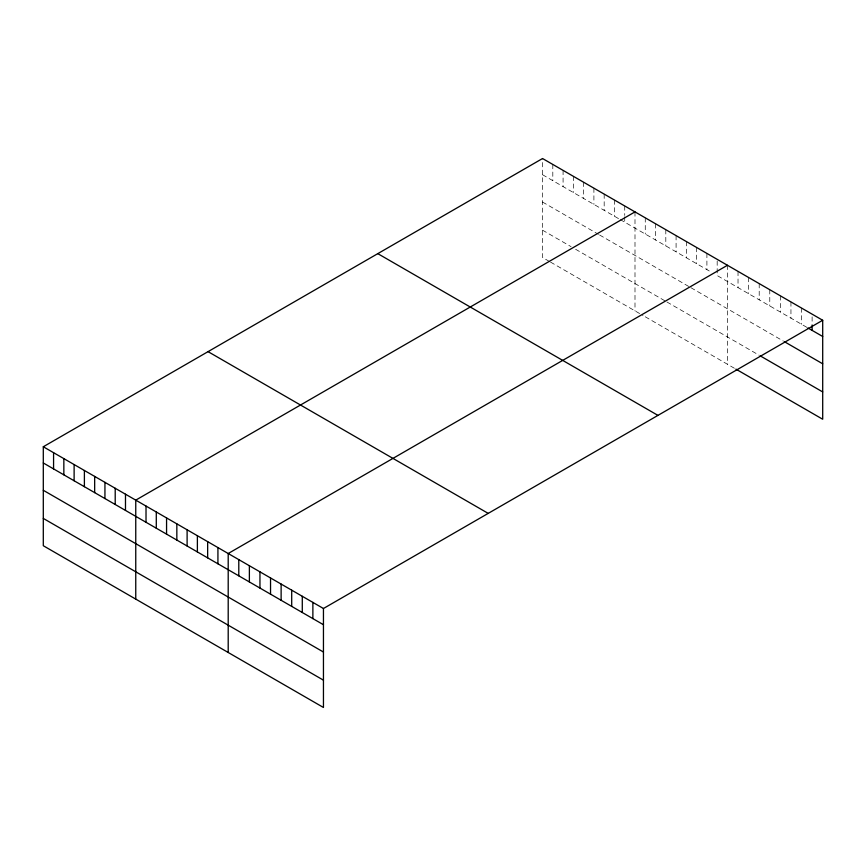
<?xml version="1.0" encoding="UTF-8"?>
<svg xmlns="http://www.w3.org/2000/svg" width="866" height="866" viewBox="0 0 866 866"><rect width="100%" height="100%" fill="white"/><g stroke="black" fill="none" stroke-linecap="round" stroke-linejoin="round"><path stroke-width="0.65" stroke-dasharray="4.33 3.25" d="M542.549 174.737L619.017 218.892M620.153 219.542L711.473 272.26M806.82 327.316L717.178 275.561L717.178 259.345M542.549 202.049L598.471 234.34M599.608 235L689.78 287.057M690.927 287.707L783.535 341.182M542.549 230.183L571.084 246.658M575.641 249.289L665.813 301.346M666.95 302.007L759.201 355.266M549.39 261.445L542.549 257.494L542.549 158.521M550.538 262.106L642.983 315.484M645.267 316.794L735.916 369.132M812.113 316.869L812.113 323.624M801.537 308.047L801.537 324.263M790.95 301.942L790.95 318.158M780.363 295.826L780.363 312.041M769.777 289.72L769.777 305.936M759.201 283.615L759.201 299.82M748.614 277.499L748.614 293.715M738.027 271.394L738.027 287.599M727.451 265.277L727.451 364.24M706.905 253.413L706.905 269.629M696.632 247.492L696.632 263.697M686.359 241.56L686.359 257.765M676.086 235.628L676.086 251.833M665.813 229.696L665.813 245.901M655.54 223.764L655.54 239.979M645.267 217.831L645.267 234.047M634.995 211.899L634.995 310.872M624.722 205.967L624.722 215.428M624.722 216.781L624.722 222.183M614.449 200.046L614.449 216.251M604.176 194.114L604.176 210.319M593.903 188.182L593.903 204.387M583.63 182.25L583.63 198.466M573.357 176.318L573.357 192.533M563.084 170.386L563.084 186.601M552.811 164.453L552.811 180.669"/><path stroke-width="1.3" d="M822.7 320.268L323.451 608.506L323.451 707.479L43.3 545.732L43.3 446.759L542.549 158.521L822.7 320.268L822.7 419.241L735.916 369.132M634.995 211.899L135.756 500.137L135.756 599.099M727.451 265.277L228.202 553.515L228.202 652.477M807.881 327.933L822.7 336.484M784.596 341.799L822.7 363.796M760.261 355.883L822.7 391.93M377.793 253.641L657.954 415.388M208.046 351.639L488.207 513.386M43.3 446.759L323.451 608.506M43.3 462.974L323.451 624.722M43.3 490.286L323.451 652.033M43.3 518.42L323.451 680.167M812.113 324.966L812.113 330.368M312.875 602.4L312.875 618.605M302.288 596.284L302.288 612.5M291.701 590.179L291.701 606.384M281.125 584.063L281.125 600.279M270.538 577.958L270.538 594.163M259.952 571.841L259.952 588.057M249.376 565.736L249.376 581.952M238.789 559.62L238.789 575.836M217.929 547.583L217.929 563.798M207.656 541.651L207.656 557.866M197.383 535.718L197.383 551.934M187.11 529.797L187.11 546.002M176.837 523.865L176.837 540.07M166.564 517.933L166.564 534.138M156.291 512.001L156.291 528.206M146.018 506.069L146.018 522.285M125.483 494.205L125.483 510.42M115.21 488.272L115.21 504.488M104.938 482.351L104.938 498.556M94.665 476.419L94.665 492.624M84.392 470.487L84.392 486.692M74.119 464.555L74.119 480.771M63.846 458.623L63.846 474.839M53.573 452.691L53.573 468.907"/></g></svg>
